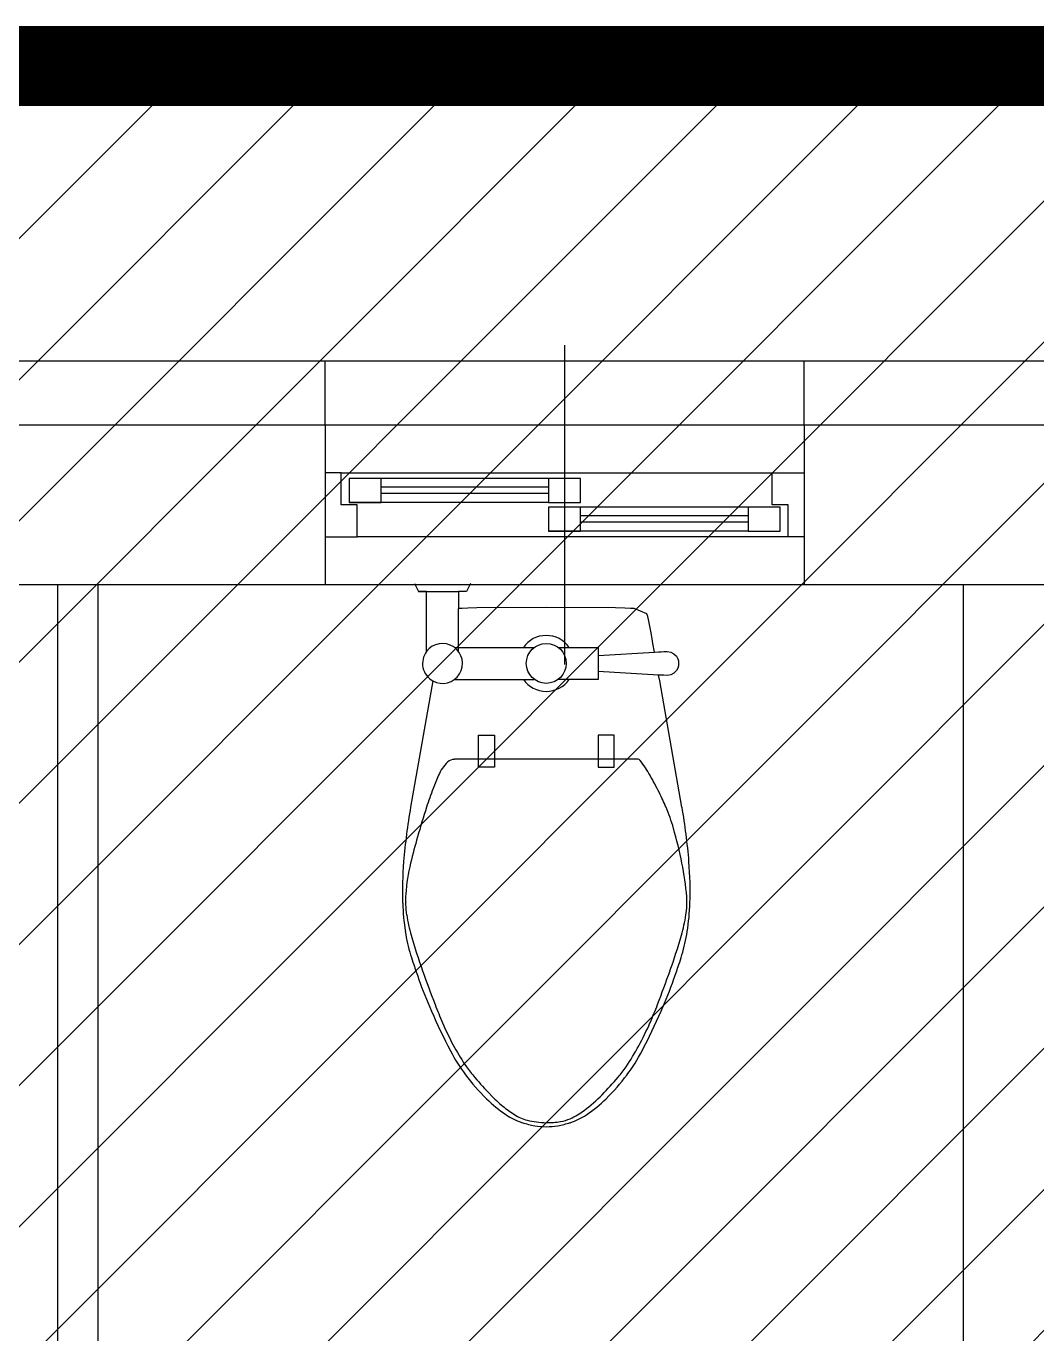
# Model space of a CAD drawing. Header units: millimetres. Extents: x 83956 to 461956, y 36707 to 125807.
# Drawn here: x 226521 to 227787, y 56363 to 58001 of the extents above; entities that cross this region are included whole.
import ezdxf

# ---------------------------------------------------------------- set-up
doc = ezdxf.new("R2010")
doc.units = ezdxf.units.MM
doc.header["$LTSCALE"] = 100
doc.header["$MEASUREMENT"] = 0
doc.linetypes.add('HID', pattern=[2.3, 1.5, -0.8])
doc.layers.add('ARCH', color=9, linetype='CONTINUOUS')
doc.layers.add('PIPE', color=3, linetype='CONTINUOUS')

msp = doc.modelspace()

# ---------------------------------------------------------------- hatches: boundary and pattern name
at = {"layer": 'PIPE', "ltscale": 2}
h = msp.add_hatch(dxfattribs=at)
h.set_pattern_fill('ANSI31', color=1, scale=1000, style=0)
h.set_pattern_definition([(45, (-1494911.26, -8621795.83), (-88.3883476, 88.3883476), [])])
h.paths.add_polyline_path([(224388, 57950.6), (231053.8, 57950.6), (231053.8, 53615.1), (224388, 53615.1)])

# ---------------------------------------------------------------- linework, layer by layer
at = {"layer": 'ARCH', "ltscale": 2}
for p, q in [((227195.3, 57601.3), (227195.3, 57201.3)), ((225395.3, 57501.3), (226895.3, 57501.3)), ((226895.3, 57501.3), (226895.3, 57301.3)), ((226895.3, 57501.3), (227495.3, 57501.3)), ((227495.3, 57501.3), (227495.3, 57301.3)), ((227495.3, 57501.3), (228095.3, 57501.3)), ((226915.3, 57441.3), (226895.3, 57441.3)), ((226895.3, 57441.3), (226895.3, 57416.3)), ((226915.3, 57441.3), (227455.3, 57441.3)), ((226915.3, 57401.3), (226915.3, 57441.3)), ((226965.3, 57434.3), (226925.3, 57434.3)), ((226925.3, 57434.3), (226925.3, 57404.3)), ((227175.3, 57434.3), (226965.3, 57434.3)), ((226965.3, 57404.3), (226965.3, 57434.3)), ((227215.3, 57434.3), (227175.3, 57434.3)), ((227175.3, 57434.3), (227175.3, 57404.3)), ((227215.3, 57404.3), (227215.3, 57434.3)), ((227455.3, 57401.3), (227455.3, 57441.3)), ((227455.3, 57441.3), (227495.3, 57441.3)), ((227495.3, 57441.3), (227495.3, 57416.3)), ((227175.3, 57423.3), (226965.3, 57423.3)), ((227175.3, 57415.3), (226965.3, 57415.3)), ((226935.3, 57401.3), (226915.3, 57401.3)), ((227175.3, 57404.3), (226925.3, 57404.3)), ((226925.3, 57404.3), (226965.3, 57404.3)), ((226935.3, 57361.3), (226935.3, 57401.3)), ((227175.3, 57404.3), (227215.3, 57404.3)), ((227215.3, 57398.3), (227175.3, 57398.3)), ((227175.3, 57398.3), (227175.3, 57368.3)), ((227425.3, 57398.3), (227215.3, 57398.3)), ((227215.3, 57368.3), (227215.3, 57398.3)), ((227465.3, 57398.3), (227425.3, 57398.3)), ((227425.3, 57398.3), (227425.3, 57368.3)), ((227475.3, 57401.3), (227455.3, 57401.3)), ((227465.3, 57368.3), (227465.3, 57398.3)), ((227475.3, 57361.3), (227475.3, 57401.3)), ((226895.3, 57386.3), (226895.3, 57361.3)), ((227425.3, 57387.3), (227215.3, 57387.3)), ((227425.3, 57379.3), (227215.3, 57379.3)), ((227495.3, 57386.3), (227495.3, 57361.3)), ((226895.3, 57361.3), (226935.3, 57361.3)), ((227475.3, 57361.3), (226935.3, 57361.3)), ((227425.3, 57368.3), (227175.3, 57368.3)), ((227175.3, 57368.3), (227215.3, 57368.3)), ((227425.3, 57368.3), (227465.3, 57368.3)), ((227495.3, 57361.3), (227475.3, 57361.3)), ((225695.3, 57301.3), (226895.3, 57301.3)), ((226895.3, 57301.3), (227495.3, 57301.3)), ((227495.3, 57301.3), (228095.3, 57301.3))]:
    msp.add_line(p, q, dxfattribs=at)
at = {"layer": 'ARCH', "linetype": 'ByBlock', "ltscale": 2}
for p, q in [((222115, 57581.3), (233015.3, 57581.3)), ((226895.3, 57501.3), (226895.3, 57581.3)), ((227495.3, 57501.3), (227495.3, 57581.3))]:
    msp.add_line(p, q, dxfattribs=at)
at = {"layer": 'ARCH'}
for p, q in [((226560.3, 55953), (226560.3, 57301.3)), ((226610.3, 57301.3), (226610.3, 55953)), ((227007.3, 57302.6), (227012.3, 57292.6)), ((227077.3, 57302.6), (227072.3, 57292.6)), ((227695.3, 54201.3), (227695.3, 57301.3)), ((227012.3, 57292.6), (227022.3, 57292.6)), ((227022.3, 57292.6), (227012.3, 57292.6)), ((227022.3, 57292.6), (227062.3, 57292.6)), ((227022.3, 57217.6), (227022.3, 57292.6)), ((227062.3, 57292.6), (227062.3, 57271.2)), ((227072.3, 57292.6), (227062.3, 57292.6)), ((227066.8, 57271.5), (227062.3, 57271.2)), ((227062.3, 57217.6), (227062.3, 57271.2)), ((227074, 57272), (227066.8, 57271.5)), ((227085.5, 57272.4), (227074, 57272)), ((227172.3, 57272.5), (227085.5, 57272.4)), ((227259.1, 57272.4), (227172.3, 57272.5)), ((227270.7, 57272), (227259.1, 57272.4)), ((227277.9, 57271.5), (227270.7, 57272)), ((227282.3, 57271.2), (227277.9, 57271.5)), ((227298.4, 57264.9), (227282.3, 57271.2)), ((227299.4, 57261.4), (227298.4, 57264.9)), ((227300.2, 57257.8), (227299.4, 57261.4)), ((227301.2, 57253.6), (227300.2, 57257.8)), ((227302.4, 57247), (227301.2, 57253.6)), ((227303.2, 57242.8), (227302.4, 57247)), ((227304, 57238.4), (227303.2, 57242.8)), ((227304.9, 57233.4), (227304, 57238.4)), ((227306, 57227.5), (227304.9, 57233.4)), ((227057.3, 57222.6), (227157.3, 57222.6)), ((227187.3, 57222.6), (227237.3, 57222.6)), ((227237.3, 57222.6), (227237.3, 57182.6)), ((227237.3, 57212.6), (227307.9, 57216.7)), ((227307.9, 57216.7), (227306, 57227.5)), ((227307.9, 57216.7), (227313.1, 57217)), ((227313.1, 57217), (227316.1, 57217.2)), ((227316.1, 57217.2), (227319.7, 57217.4)), ((227319.7, 57217.4), (227324, 57217.6)), ((227324, 57217.6), (227328.4, 57216.7)), ((227328.4, 57216.7), (227332.3, 57214.5)), ((227332.3, 57214.5), (227335.3, 57211.5)), ((227335.3, 57211.5), (227337.1, 57208.3)), ((227337.1, 57208.3), (227337.9, 57205.8)), ((227337.9, 57199.4), (227337.1, 57196.8)), ((227337.9, 57205.8), (227338.2, 57203.6)), ((227338.2, 57201.5), (227337.9, 57199.4)), ((227338.2, 57203.6), (227338.2, 57202.6)), ((227338.2, 57202.6), (227338.2, 57201.5)), ((227057.3, 57182.6), (227157.3, 57182.6)), ((227237.3, 57182.6), (227187.3, 57182.6)), ((227313.1, 57188.1), (227237.3, 57192.6)), ((227316.1, 57187.9), (227313.1, 57188.1)), ((227314.4, 57180.7), (227313.1, 57188.1)), ((227319.7, 57187.7), (227316.1, 57187.9)), ((227324, 57187.6), (227319.7, 57187.7)), ((227328.4, 57188.4), (227324, 57187.6)), ((227332.3, 57190.6), (227328.4, 57188.4)), ((227335.3, 57193.6), (227332.3, 57190.6)), ((227337.1, 57196.8), (227335.3, 57193.6)), ((227030.2, 57180.7), (227002.3, 57022.6)), ((227342.3, 57022.6), (227314.4, 57180.7)), ((227087.3, 57112.6), (227107.3, 57112.6)), ((227087.3, 57072.6), (227087.3, 57112.6)), ((227107.3, 57112.6), (227107.3, 57072.6)), ((227257.3, 57112.6), (227237.3, 57112.6)), ((227237.3, 57112.6), (227237.3, 57072.6)), ((227257.3, 57072.6), (227257.3, 57112.6)), ((227287.3, 57082.6), (227057.3, 57082.6)), ((227107.3, 57072.6), (227087.3, 57072.6)), ((227237.3, 57072.6), (227257.3, 57072.6))]:
    msp.add_line(p, q, dxfattribs=at)
msp.add_circle((227172.3, 57202.6), 25, dxfattribs=at)
for centre, radius, start, end in [((227172.3, 57202.6), 35, 34.8499, 145.1501), ((227042.3, 57202.6), 25, 143.1301, 241.0628), ((227042.3, 57202.6), 25, 241.0628, 143.1301), ((227172.3, 57202.6), 35, 214.8499, 325.1501), ((227087.3, 57040.2), 54.8, 135, 155.9278), ((227057.3, 57070.2), 12.3, 90, 135), ((227287.3, 57079), 3.54, 36.8699, 90), ((227150.6, 56976.5), 174.4, 29.5675, 36.8699), ((227303.3, 56943.8), 291.3, 155.9278, 159.444), ((226889.4, 56828.3), 474.7, 26.5651, 29.5675), ((227558.3, 56848.1), 563.7, 159.444, 161.9714), ((227043.2, 56905.2), 302.8, 22.8053, 26.5651), ((227765.7, 56890.1), 774.8, 170.1534, 175.2364), ((228034.3, 56693.2), 1064.2, 161.9714, 164.0546), ((227106.3, 56931.7), 234.4, 15.9454, 22.8053), ((226579, 56890.1), 774.8, 4.7636, 9.8466), ((227807, 56758.1), 827.8, 164.0546, 166.4166), ((226755.5, 56831.5), 599.2, 11.6565, 15.9454), ((227433.5, 56917.7), 441.4, 175.2364, 181.9723), ((227239.8, 56895.2), 244.3, 166.4166, 175.6013), ((227012.1, 56884.4), 337.2, 4.3987, 11.6565), ((226911.2, 56917.7), 441.4, 358.0277, 4.7636), ((227107, 56905.4), 111.1, 175.6013, 189.2401), ((227252.8, 56902.9), 95.8, 350.7599, 4.3987), ((227295.7, 56913), 303.5, 181.9723, 188.7462), ((227217.5, 56923.4), 223, 189.2401, 195.9454), ((227127.2, 56923.4), 223, 344.0546, 350.7599), ((227049, 56913), 303.5, 351.2538, 358.0277), ((227206.1, 56899.2), 212.9, 188.7462, 196.8361), ((227692.7, 57059.2), 717.3, 195.9454, 199.683), ((226651.9, 57059.2), 717.3, 340.317, 344.0546), ((227138.5, 56899.2), 212.9, 343.1639, 351.2538), ((227438.7, 56969.6), 455.9, 196.8361, 198.4349), ((226906, 56969.6), 455.9, 341.5651, 343.1639), ((227961.3, 57143.8), 1006.7, 198.4349, 199.5108), ((226383.4, 57143.8), 1006.7, 340.4892, 341.5651), ((227542.5, 56995.4), 562.4, 199.5108, 203.9625), ((228800.3, 57455.4), 1893.6, 199.683, 201.0375), ((225544.4, 57455.4), 1893.6, 338.9625, 340.317), ((226802.2, 56995.4), 562.4, 336.0375, 340.4892), ((227579.1, 56985.7), 585.2, 201.0375, 203.4742), ((226765.6, 56985.7), 585.2, 336.5258, 338.9625), ((227838.9, 57127.2), 886.9, 203.9625, 207.5073), ((226505.7, 57127.2), 886.9, 332.4927, 336.0375), ((227393.7, 56905.2), 383.1, 203.4742, 208.6105), ((226972.7, 56895.7), 359.3, 331.3895, 336.5258), ((227004.9, 56878.1), 322.6, 325.9688, 331.3895), ((227245, 56817.9), 217.3, 207.5073, 216.8699), ((227287.4, 56847.2), 262, 208.6105, 214.8227), ((227099.6, 56817.9), 217.3, 323.1301, 332.4927), ((227213, 56795.4), 171.3, 214.8227, 220.6013), ((227152.7, 56778.4), 144.4, 319.3987, 325.9688), ((227289.7, 56851.4), 273.1, 216.8699, 225.2192), ((227446.1, 56995.3), 478.4, 220.6013, 224.0582), ((226911.7, 56984.9), 461.7, 315.7258, 319.3987), ((227055, 56851.4), 273.1, 314.7808, 323.1301), ((227213.5, 56774.7), 165, 225.2192, 236.3099), ((227244.4, 56800), 197.7, 224.0582, 230.1944), ((227104.2, 56797.2), 192.9, 306.8699, 315.7258), ((227131.1, 56774.7), 165, 303.6901, 314.7808), ((227209, 56757.6), 142.4, 230.1944, 237.425), ((227165.5, 56715.5), 90.8, 293.9447, 306.8699), ((227167.8, 56706.1), 82.6, 236.3099, 252.0099), ((227161.3, 56682.9), 53.8, 237.425, 255.9638), ((227175.6, 56730.2), 107.9, 252.0099, 260.5377), ((227173.8, 56733), 105.5, 255.9638, 269.1779), ((227173.8, 56727.3), 99.7, 269.1779, 279.4623), ((227169, 56730.2), 107.9, 279.4623, 287.9901), ((227181.9, 56678.6), 50.4, 279.4623, 293.9447), ((227176.8, 56706.1), 82.6, 287.9901, 303.6901), ((227172.3, 56710.2), 87.7, 260.5377, 270), ((227172.3, 56710.2), 87.7, 270, 279.4623)]:
    msp.add_arc(centre, radius, start, end, dxfattribs=at)
at = {"layer": 'PIPE', "linetype": 'HID', "ltscale": 2, "const_width": 100}
msp.add_lwpolyline([(224388, 57950.6), (231053.8, 57950.6), (231053.8, 53615.1), (224388, 53615.1)], close=True, dxfattribs=at)

doc.saveas('drawing.dxf')
